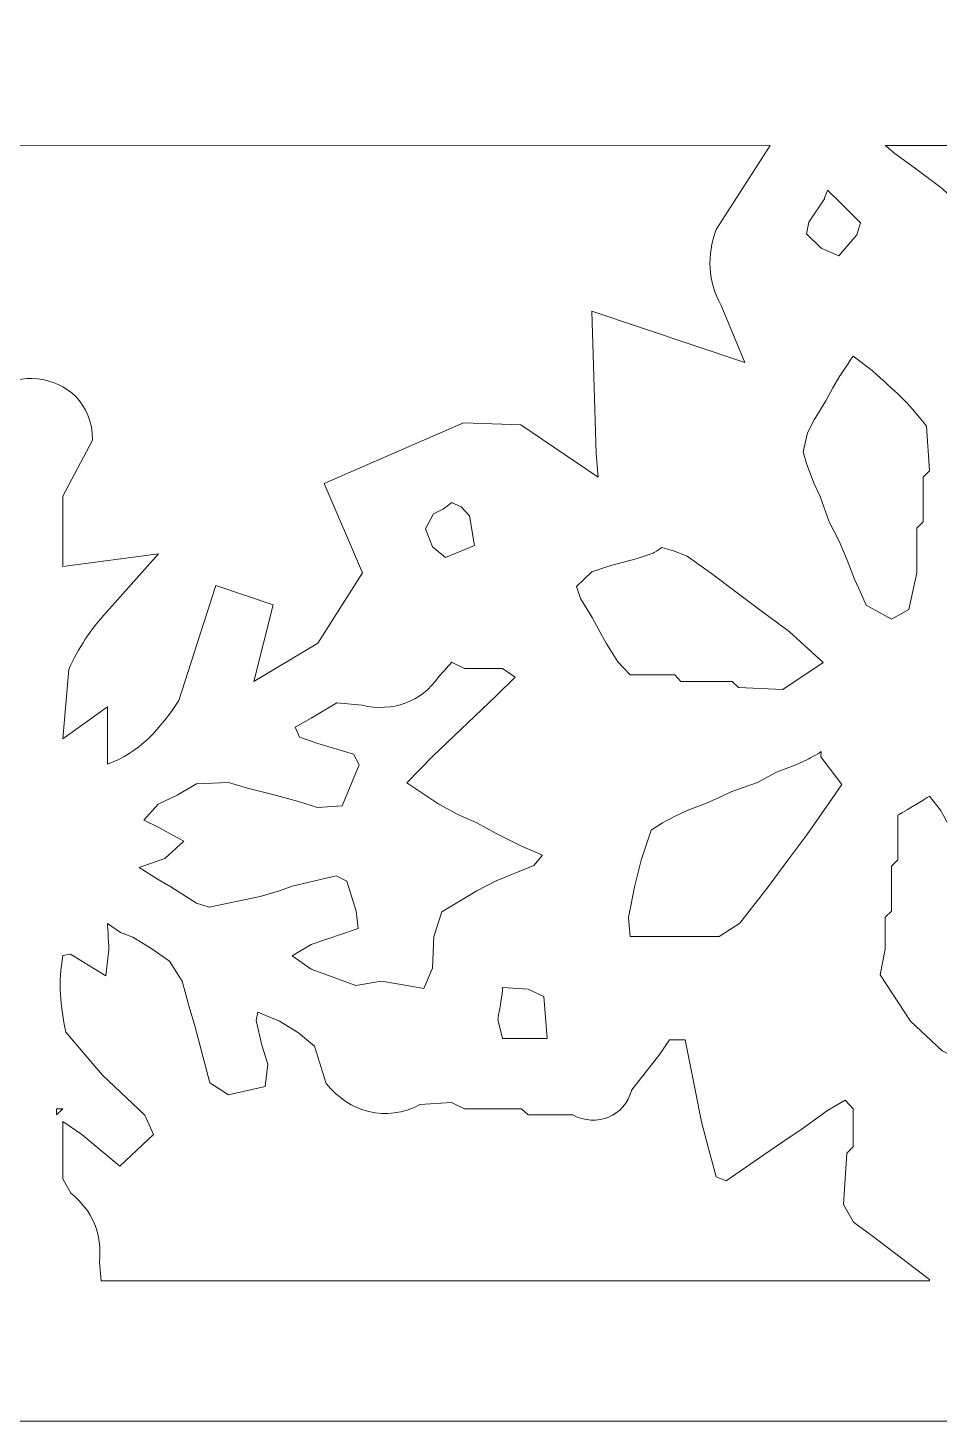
# Model space of a CAD drawing. Header units: centimetres. Extents: x -13.8 to 13.8, y -13.7 to 13.7.
# Drawn here: x 7.358 to 9.001, y 0.85 to 3.36 of the extents above; entities that cross this region are included whole.
import ezdxf

# ---------------------------------------------------------------- set-up
doc = ezdxf.new("R2010")
doc.units = ezdxf.units.CM
doc.header["$MEASUREMENT"] = 0
doc.layers.add('Layer 1', color=7, linetype='Continuous')

msp = doc.modelspace()

# ---------------------------------------------------------------- linework, layer by layer
at = {"layer": 'Layer 1', "lineweight": 0}
msp.add_lwpolyline([(0.95375, 0.85022), (13.77439, 0.85022), (13.77439, 13.67104), (0.95375, 13.67104), (0.95375, 0.85022)], close=True, dxfattribs=at)
at = {"layer": 'Layer 1', "color": 7, "lineweight": 0}
for points, knots in [([(6.03152, 3.14764), (6.03152, 3.14764), (6.35137, 3.14724), (6.35137, 3.14724), (6.35137, 3.14724), (6.35137, 3.14724), (8.69661, 3.14764), (8.69661, 3.14764), (8.69661, 3.14764), (8.69661, 3.14764), (8.59906, 2.99638), (8.59906, 2.99638), (8.59906, 2.99638), (8.58231, 2.94989), (8.58363, 2.90303), (8.60821, 2.85962), (8.60821, 2.85962), (8.60821, 2.85962), (8.65089, 2.75712), (8.65089, 2.75712), (8.65089, 2.75712), (8.65089, 2.75712), (8.37504, 2.84914), (8.37504, 2.84914), (8.37504, 2.84914), (8.37504, 2.84914), (8.38266, 2.59292), (8.38266, 2.59292), (8.38266, 2.59292), (8.38266, 2.59292), (8.38666, 2.55043), (8.38666, 2.55043), (8.38666, 2.55043), (8.38666, 2.55043), (8.24683, 2.64454), (8.24683, 2.64454), (8.24683, 2.64454), (8.24683, 2.64454), (8.14359, 2.64835), (8.14359, 2.64835), (8.14359, 2.64835), (8.14359, 2.64835), (7.89271, 2.53918), (7.89271, 2.53918), (7.89271, 2.53918), (7.89271, 2.53918), (7.9615, 2.37802), (7.9615, 2.37802), (7.9615, 2.37802), (7.9615, 2.37802), (7.88091, 2.25152), (7.88091, 2.25152), (7.88091, 2.25152), (7.88091, 2.25152), (7.76603, 2.18257), (7.76603, 2.18257), (7.76603, 2.18257), (7.76603, 2.18257), (7.80053, 2.3205), (7.80053, 2.3205), (7.80053, 2.3205), (7.80053, 2.3205), (7.69726, 2.35498), (7.69726, 2.35498), (7.69726, 2.35498), (7.69726, 2.35498), (7.6304, 2.14829), (7.6304, 2.14829), (7.6304, 2.14829), (7.59973, 2.10008), (7.55801, 2.05227), (7.50181, 2.03362), (7.50181, 2.03362), (7.50181, 2.03362), (7.50181, 2.13686), (7.50181, 2.13686), (7.50181, 2.13686), (7.50181, 2.13686), (7.42143, 2.07934), (7.42143, 2.07934), (7.42143, 2.07934), (7.42143, 2.07934), (7.43209, 2.20412), (7.43209, 2.20412), (7.43209, 2.20412), (7.45019, 2.24336), (7.47096, 2.27537), (7.50046, 2.30718), (7.50046, 2.30718), (7.50046, 2.30718), (7.59381, 2.41254), (7.59381, 2.41254), (7.59381, 2.41254), (7.59381, 2.41254), (7.42141, 2.38947), (7.42141, 2.38947), (7.42141, 2.38947), (7.42141, 2.38947), (7.42141, 2.51597), (7.42141, 2.51597), (7.42141, 2.51597), (7.42141, 2.51597), (7.47512, 2.61731), (7.47512, 2.61731), (7.47512, 2.61731), (7.47512, 2.75047), (7.2829, 2.77066), (7.25681, 2.6394), (7.25681, 2.6394), (7.25586, 2.58492), (7.2671, 2.53918), (7.29472, 2.49232), (7.29472, 2.49232), (7.29472, 2.49232), (7.30673, 2.38945), (7.30673, 2.38945), (7.30673, 2.38945), (7.30673, 2.38945), (7.21471, 2.48147), (7.21471, 2.48147), (7.21471, 2.48147), (7.21471, 2.48147), (7.1343, 2.41252), (7.1343, 2.41252), (7.1343, 2.41252), (7.1343, 2.41252), (7.27051, 2.24983), (7.27051, 2.24983), (7.27051, 2.24983), (7.29948, 2.19668), (7.31491, 2.14011), (7.30671, 2.07933), (7.30671, 2.07933), (7.30671, 2.07933), (7.22593, 2.13685), (7.22593, 2.13685), (7.22593, 2.13685), (7.22593, 2.13685), (7.22593, 2.0334), (7.22593, 2.0334), (7.22593, 2.0334), (7.22593, 2.0334), (7.12192, 2.1096), (7.12192, 2.1096), (7.12192, 2.1096), (7.09258, 2.15342), (7.07144, 2.19667), (7.06173, 2.24885), (7.06173, 2.24885), (7.06173, 2.24885), (7.03085, 2.35497), (7.03085, 2.35497), (7.03085, 2.35497), (7.03085, 2.35497), (6.92761, 2.32049), (6.92761, 2.32049), (6.92761, 2.32049), (6.92761, 2.32049), (6.96209, 2.19436), (6.96209, 2.19436), (6.96209, 2.19436), (6.96209, 2.19436), (6.84721, 2.25151), (6.84721, 2.25151), (6.84721, 2.25151), (6.84721, 2.25151), (6.76664, 2.37801), (6.76664, 2.37801), (6.76664, 2.37801), (6.76664, 2.37801), (6.83559, 2.53898), (6.83559, 2.53898), (6.83559, 2.53898), (6.74015, 2.58888), (6.65025, 2.62661), (6.5468, 2.65556), (6.5468, 2.65556), (6.5468, 2.65556), (6.4443, 2.62508), (6.4443, 2.62508), (6.4443, 2.62508), (6.4443, 2.62508), (6.34162, 2.55039), (6.34162, 2.55039), (6.34162, 2.55039), (6.34162, 2.55039), (6.35477, 2.74737), (6.35477, 2.74737), (6.35477, 2.74737), (6.35477, 2.74737), (6.35305, 2.84929), (6.35305, 2.84929), (6.35305, 2.84929), (6.35305, 2.84929), (6.07741, 2.75727), (6.07741, 2.75727), (6.07741, 2.75727), (6.07741, 2.75727), (6.13588, 2.91597), (6.13588, 2.91597), (6.13588, 2.91597), (6.13588, 2.91597), (6.12313, 3.00781), (6.12313, 3.00781), (6.12313, 3.00781), (6.12313, 3.00781), (6.03152, 3.14764), (6.03152, 3.14764)], [0, 0, 0, 0, 0.0188679, 0.0188679, 0.0188679, 0.0188679, 0.0377358, 0.0377358, 0.0377358, 0.0377358, 0.0566038, 0.0566038, 0.0566038, 0.0566038, 0.0754717, 0.0754717, 0.0754717, 0.0754717, 0.0943396, 0.0943396, 0.0943396, 0.0943396, 0.1132075, 0.1132075, 0.1132075, 0.1132075, 0.1320755, 0.1320755, 0.1320755, 0.1320755, 0.1509434, 0.1509434, 0.1509434, 0.1509434, 0.1698113, 0.1698113, 0.1698113, 0.1698113, 0.1886792, 0.1886792, 0.1886792, 0.1886792, 0.2075472, 0.2075472, 0.2075472, 0.2075472, 0.2264151, 0.2264151, 0.2264151, 0.2264151, 0.245283, 0.245283, 0.245283, 0.245283, 0.2641509, 0.2641509, 0.2641509, 0.2641509, 0.2830189, 0.2830189, 0.2830189, 0.2830189, 0.3018868, 0.3018868, 0.3018868, 0.3018868, 0.3207547, 0.3207547, 0.3207547, 0.3207547, 0.3396226, 0.3396226, 0.3396226, 0.3396226, 0.3584906, 0.3584906, 0.3584906, 0.3584906, 0.3773585, 0.3773585, 0.3773585, 0.3773585, 0.3962264, 0.3962264, 0.3962264, 0.3962264, 0.4150943, 0.4150943, 0.4150943, 0.4150943, 0.4339623, 0.4339623, 0.4339623, 0.4339623, 0.4528302, 0.4528302, 0.4528302, 0.4528302, 0.4716981, 0.4716981, 0.4716981, 0.4716981, 0.490566, 0.490566, 0.490566, 0.490566, 0.509434, 0.509434, 0.509434, 0.509434, 0.5283019, 0.5283019, 0.5283019, 0.5283019, 0.5471698, 0.5471698, 0.5471698, 0.5471698, 0.5660377, 0.5660377, 0.5660377, 0.5660377, 0.5849057, 0.5849057, 0.5849057, 0.5849057, 0.6037736, 0.6037736, 0.6037736, 0.6037736, 0.6226415, 0.6226415, 0.6226415, 0.6226415, 0.6415094, 0.6415094, 0.6415094, 0.6415094, 0.6603774, 0.6603774, 0.6603774, 0.6603774, 0.6792453, 0.6792453, 0.6792453, 0.6792453, 0.6981132, 0.6981132, 0.6981132, 0.6981132, 0.7169811, 0.7169811, 0.7169811, 0.7169811, 0.7358491, 0.7358491, 0.7358491, 0.7358491, 0.754717, 0.754717, 0.754717, 0.754717, 0.7735849, 0.7735849, 0.7735849, 0.7735849, 0.7924528, 0.7924528, 0.7924528, 0.7924528, 0.8113208, 0.8113208, 0.8113208, 0.8113208, 0.8301887, 0.8301887, 0.8301887, 0.8301887, 0.8490566, 0.8490566, 0.8490566, 0.8490566, 0.8679245, 0.8679245, 0.8679245, 0.8679245, 0.8867925, 0.8867925, 0.8867925, 0.8867925, 0.9056604, 0.9056604, 0.9056604, 0.9056604, 0.9245283, 0.9245283, 0.9245283, 0.9245283, 0.9433962, 0.9433962, 0.9433962, 0.9433962, 0.9622642, 0.9622642, 0.9622642, 0.9622642, 1, 1, 1, 1]), ([(8.90347, 3.14764), (8.90347, 3.14764), (10.0638, 3.14764), (10.0638, 3.14764), (10.0638, 3.14764), (10.0638, 3.14764), (10.07809, 3.1284), (10.07809, 3.1284), (10.07809, 3.1284), (10.07809, 3.1284), (10.05219, 3.11488), (10.05219, 3.11488), (10.05219, 3.11488), (10.05219, 3.11488), (10.01771, 3.10364), (10.01771, 3.10364), (10.01771, 3.10364), (10.01771, 3.10364), (9.97159, 3.08917), (9.97159, 3.08917), (9.97159, 3.08917), (9.97159, 3.08917), (9.93711, 3.07679), (9.93711, 3.07679), (9.93711, 3.07679), (9.93711, 3.07679), (9.90472, 3.0625), (9.90472, 3.0625), (9.90472, 3.0625), (9.90472, 3.0625), (9.90472, 3.02115), (9.90472, 3.02115), (9.90472, 3.02115), (9.90472, 3.02115), (9.96319, 2.9522), (9.96319, 2.9522), (9.96319, 2.9522), (9.96319, 2.9522), (10.01769, 2.88915), (10.01769, 2.88915), (10.01769, 2.88915), (10.01769, 2.88915), (9.98321, 2.87468), (9.98321, 2.87468), (9.98321, 2.87468), (9.98321, 2.87468), (9.87976, 2.87201), (9.87976, 2.87201), (9.87976, 2.87201), (9.87976, 2.87201), (9.82433, 2.80306), (9.82433, 2.80306), (9.82433, 2.80306), (9.82433, 2.80306), (9.78813, 2.83754), (9.78813, 2.83754), (9.78813, 2.83754), (9.78813, 2.83754), (9.74206, 2.83752), (9.74206, 2.83752), (9.74206, 2.83752), (9.74206, 2.83752), (9.73063, 2.84914), (9.73063, 2.84914), (9.73063, 2.84914), (9.73063, 2.84914), (9.62718, 2.84914), (9.62718, 2.84914), (9.62718, 2.84914), (9.62718, 2.84914), (9.61594, 2.86057), (9.61594, 2.86057), (9.61594, 2.86057), (9.61594, 2.86057), (9.51212, 2.86896), (9.51212, 2.86896), (9.51212, 2.86896), (9.51212, 2.86896), (9.44145, 2.82573), (9.44145, 2.82573), (9.44145, 2.82573), (9.44145, 2.82573), (9.38869, 2.75696), (9.38869, 2.75696), (9.38869, 2.75696), (9.38869, 2.75696), (9.35535, 2.71277), (9.35535, 2.71277), (9.35535, 2.71277), (9.35535, 2.71277), (9.34392, 2.69962), (9.34392, 2.69962), (9.34392, 2.69962), (9.34392, 2.69962), (9.33707, 2.73372), (9.33707, 2.73372), (9.33707, 2.73372), (9.33707, 2.73372), (9.32524, 2.79145), (9.32524, 2.79145), (9.32524, 2.79145), (9.32524, 2.79145), (9.314, 2.83717), (9.314, 2.83717), (9.314, 2.83717), (9.314, 2.83717), (9.30257, 2.89469), (9.30257, 2.89469), (9.30257, 2.89469), (9.30257, 2.89469), (9.29077, 2.9406), (9.29077, 2.9406), (9.29077, 2.9406), (9.29077, 2.9406), (9.27783, 2.97031), (9.27783, 2.97031), (9.27783, 2.97031), (9.27783, 2.97031), (9.24772, 2.97126), (9.24772, 2.97126), (9.24772, 2.97126), (9.24772, 2.97126), (9.21324, 2.94954), (9.21324, 2.94954), (9.21324, 2.94954), (9.21324, 2.94954), (9.16752, 2.91583), (9.16752, 2.91583), (9.16752, 2.91583), (9.16752, 2.91583), (9.13304, 2.89297), (9.13304, 2.89297), (9.13304, 2.89297), (9.13304, 2.89297), (9.09856, 2.86897), (9.09856, 2.86897), (9.09856, 2.86897), (9.09856, 2.86897), (9.03551, 2.82478), (9.03551, 2.82478), (9.03551, 2.82478), (9.03551, 2.82478), (9.03818, 2.87164), (9.03818, 2.87164), (9.03818, 2.87164), (9.03818, 2.87164), (9.04141, 2.9526), (9.04141, 2.9526), (9.04141, 2.9526), (9.04141, 2.9526), (9.04961, 2.97509), (9.04961, 2.97509), (9.04961, 2.97509), (9.04961, 2.97509), (9.04694, 3.03264), (9.04694, 3.03264), (9.04694, 3.03264), (9.04694, 3.03264), (9.00656, 3.07016), (9.00656, 3.07016), (9.00656, 3.07016), (9.00656, 3.07016), (8.96065, 3.10466), (8.96065, 3.10466), (8.96065, 3.10466), (8.96065, 3.10466), (8.91855, 3.13533), (8.91855, 3.13533), (8.91855, 3.13533), (8.91852, 3.13526), (8.90998, 3.14362), (8.90347, 3.14764)], [0, 0, 0, 0, 0.0227273, 0.0227273, 0.0227273, 0.0227273, 0.0454545, 0.0454545, 0.0454545, 0.0454545, 0.0681818, 0.0681818, 0.0681818, 0.0681818, 0.0909091, 0.0909091, 0.0909091, 0.0909091, 0.1136364, 0.1136364, 0.1136364, 0.1136364, 0.1363636, 0.1363636, 0.1363636, 0.1363636, 0.1590909, 0.1590909, 0.1590909, 0.1590909, 0.1818182, 0.1818182, 0.1818182, 0.1818182, 0.2045455, 0.2045455, 0.2045455, 0.2045455, 0.2272727, 0.2272727, 0.2272727, 0.2272727, 0.25, 0.25, 0.25, 0.25, 0.2727273, 0.2727273, 0.2727273, 0.2727273, 0.2954545, 0.2954545, 0.2954545, 0.2954545, 0.3181818, 0.3181818, 0.3181818, 0.3181818, 0.3409091, 0.3409091, 0.3409091, 0.3409091, 0.3636364, 0.3636364, 0.3636364, 0.3636364, 0.3863636, 0.3863636, 0.3863636, 0.3863636, 0.4090909, 0.4090909, 0.4090909, 0.4090909, 0.4318182, 0.4318182, 0.4318182, 0.4318182, 0.4545455, 0.4545455, 0.4545455, 0.4545455, 0.4772727, 0.4772727, 0.4772727, 0.4772727, 0.5, 0.5, 0.5, 0.5, 0.5227273, 0.5227273, 0.5227273, 0.5227273, 0.5454545, 0.5454545, 0.5454545, 0.5454545, 0.5681818, 0.5681818, 0.5681818, 0.5681818, 0.5909091, 0.5909091, 0.5909091, 0.5909091, 0.6136364, 0.6136364, 0.6136364, 0.6136364, 0.6363636, 0.6363636, 0.6363636, 0.6363636, 0.6590909, 0.6590909, 0.6590909, 0.6590909, 0.6818182, 0.6818182, 0.6818182, 0.6818182, 0.7045455, 0.7045455, 0.7045455, 0.7045455, 0.7272727, 0.7272727, 0.7272727, 0.7272727, 0.75, 0.75, 0.75, 0.75, 0.7727273, 0.7727273, 0.7727273, 0.7727273, 0.7954545, 0.7954545, 0.7954545, 0.7954545, 0.8181818, 0.8181818, 0.8181818, 0.8181818, 0.8409091, 0.8409091, 0.8409091, 0.8409091, 0.8636364, 0.8636364, 0.8636364, 0.8636364, 0.8863636, 0.8863636, 0.8863636, 0.8863636, 0.9090909, 0.9090909, 0.9090909, 0.9090909, 0.9318182, 0.9318182, 0.9318182, 0.9318182, 0.9545455, 0.9545455, 0.9545455, 0.9545455, 1, 1, 1, 1]), ([(8.80004, 3.06742), (8.80004, 3.06742), (8.82385, 3.04398), (8.82385, 3.04398), (8.82385, 3.04398), (8.82385, 3.04398), (8.85928, 3.00837), (8.85928, 3.00837), (8.85928, 3.00837), (8.85928, 3.00837), (8.8528, 2.98665), (8.8528, 2.98665), (8.8528, 2.98665), (8.8528, 2.98665), (8.82004, 2.94913), (8.82004, 2.94913), (8.82004, 2.94913), (8.82004, 2.94913), (8.78842, 2.96305), (8.78842, 2.96305), (8.78842, 2.96305), (8.78842, 2.96305), (8.76175, 2.9884), (8.76175, 2.9884), (8.76175, 2.9884), (8.76175, 2.9884), (8.76633, 3.00954), (8.76633, 3.00954), (8.76633, 3.00954), (8.76633, 3.00954), (8.79414, 3.05182), (8.79414, 3.05182), (8.79414, 3.05182), (8.79414, 3.05181), (8.797, 3.06152), (8.80004, 3.06742)], [0, 0, 0, 0, 0.1, 0.1, 0.1, 0.1, 0.2, 0.2, 0.2, 0.2, 0.3, 0.3, 0.3, 0.3, 0.4, 0.4, 0.4, 0.4, 0.5, 0.5, 0.5, 0.5, 0.6, 0.6, 0.6, 0.6, 0.7, 0.7, 0.7, 0.7, 0.8, 0.8, 0.8, 0.8, 1, 1, 1, 1]), ([(8.84595, 2.76855), (8.84595, 2.76855), (8.88043, 2.74265), (8.88043, 2.74265), (8.88043, 2.74265), (8.92348, 2.7032), (8.9416, 2.68873), (8.97798, 2.64227), (8.97798, 2.64227), (8.97798, 2.64227), (8.9837, 2.56186), (8.9837, 2.56186), (8.9837, 2.56186), (8.9837, 2.56186), (8.97246, 2.55043), (8.97246, 2.55043), (8.97246, 2.55043), (8.97246, 2.55043), (8.97246, 2.47005), (8.97246, 2.47005), (8.97246, 2.47005), (8.97246, 2.47005), (8.96103, 2.45843), (8.96103, 2.45843), (8.96103, 2.45843), (8.96103, 2.45843), (8.96103, 2.37805), (8.96103, 2.37805), (8.96103, 2.37805), (8.96103, 2.37805), (8.94616, 2.31193), (8.94616, 2.31193), (8.94616, 2.31193), (8.94616, 2.31193), (8.91491, 2.2946), (8.91491, 2.2946), (8.91491, 2.2946), (8.91491, 2.2946), (8.86975, 2.32013), (8.86975, 2.32013), (8.86975, 2.32013), (8.86975, 2.32013), (8.85927, 2.34336), (8.85927, 2.34336), (8.85927, 2.34336), (8.85927, 2.34336), (8.84861, 2.36641), (8.84861, 2.36641), (8.84861, 2.36641), (8.84861, 2.36641), (8.83527, 2.40089), (8.83527, 2.40089), (8.83527, 2.40089), (8.83527, 2.40089), (8.82098, 2.43537), (8.82098, 2.43537), (8.82098, 2.43537), (8.82098, 2.43537), (8.80288, 2.46985), (8.80288, 2.46985), (8.80288, 2.46985), (8.80288, 2.46985), (8.78669, 2.51557), (8.78669, 2.51557), (8.78669, 2.51557), (8.78669, 2.51557), (8.77582, 2.53862), (8.77582, 2.53862), (8.77582, 2.53862), (8.77582, 2.53862), (8.76248, 2.5731), (8.76248, 2.5731), (8.76248, 2.5731), (8.76248, 2.5731), (8.756, 2.59596), (8.756, 2.59596), (8.756, 2.59596), (8.756, 2.59596), (8.76343, 2.63044), (8.76343, 2.63044), (8.76343, 2.63044), (8.76343, 2.63044), (8.77581, 2.65349), (8.77581, 2.65349), (8.77581, 2.65349), (8.77581, 2.65349), (8.79695, 2.68797), (8.79695, 2.68797), (8.79695, 2.68797), (8.79695, 2.68797), (8.80933, 2.71102), (8.80933, 2.71102), (8.80933, 2.71102), (8.80933, 2.71102), (8.82208, 2.73274), (8.82208, 2.73274), (8.82208, 2.73274), (8.82213, 2.73272), (8.841, 2.76167), (8.84595, 2.76855)], [0, 0, 0, 0, 0.0384615, 0.0384615, 0.0384615, 0.0384615, 0.0769231, 0.0769231, 0.0769231, 0.0769231, 0.1153846, 0.1153846, 0.1153846, 0.1153846, 0.1538462, 0.1538462, 0.1538462, 0.1538462, 0.1923077, 0.1923077, 0.1923077, 0.1923077, 0.2307692, 0.2307692, 0.2307692, 0.2307692, 0.2692308, 0.2692308, 0.2692308, 0.2692308, 0.3076923, 0.3076923, 0.3076923, 0.3076923, 0.3461538, 0.3461538, 0.3461538, 0.3461538, 0.3846154, 0.3846154, 0.3846154, 0.3846154, 0.4230769, 0.4230769, 0.4230769, 0.4230769, 0.4615385, 0.4615385, 0.4615385, 0.4615385, 0.5, 0.5, 0.5, 0.5, 0.5384615, 0.5384615, 0.5384615, 0.5384615, 0.5769231, 0.5769231, 0.5769231, 0.5769231, 0.6153846, 0.6153846, 0.6153846, 0.6153846, 0.6538462, 0.6538462, 0.6538462, 0.6538462, 0.6923077, 0.6923077, 0.6923077, 0.6923077, 0.7307692, 0.7307692, 0.7307692, 0.7307692, 0.7692308, 0.7692308, 0.7692308, 0.7692308, 0.8076923, 0.8076923, 0.8076923, 0.8076923, 0.8461538, 0.8461538, 0.8461538, 0.8461538, 0.8846154, 0.8846154, 0.8846154, 0.8846154, 0.9230769, 0.9230769, 0.9230769, 0.9230769, 1, 1, 1, 1]), ([(8.12205, 2.50452), (8.12205, 2.50452), (8.13938, 2.49671), (8.13938, 2.49671), (8.13938, 2.49671), (8.13938, 2.49671), (8.15443, 2.48052), (8.15443, 2.48052), (8.15443, 2.48052), (8.15443, 2.48052), (8.16337, 2.42737), (8.16337, 2.42737), (8.16337, 2.42737), (8.16337, 2.42737), (8.11135, 2.40565), (8.11135, 2.40565), (8.11135, 2.40565), (8.11135, 2.40565), (8.08754, 2.4247), (8.08754, 2.4247), (8.08754, 2.4247), (8.08754, 2.4247), (8.07516, 2.45709), (8.07516, 2.45709), (8.07516, 2.45709), (8.07516, 2.45709), (8.08945, 2.48434), (8.08945, 2.48434), (8.08945, 2.48434), (8.08945, 2.48434), (8.1066, 2.49254), (8.1066, 2.49254), (8.1066, 2.49254), (8.10662, 2.49251), (8.11731, 2.5005), (8.12205, 2.50452)], [0, 0, 0, 0, 0.1, 0.1, 0.1, 0.1, 0.2, 0.2, 0.2, 0.2, 0.3, 0.3, 0.3, 0.3, 0.4, 0.4, 0.4, 0.4, 0.5, 0.5, 0.5, 0.5, 0.6, 0.6, 0.6, 0.6, 0.7, 0.7, 0.7, 0.7, 0.8, 0.8, 0.8, 0.8, 1, 1, 1, 1]), ([(8.50135, 2.42393), (8.50135, 2.42393), (8.52231, 2.418), (8.52231, 2.418), (8.52231, 2.418), (8.52231, 2.418), (8.54708, 2.40829), (8.54708, 2.40829), (8.54708, 2.40829), (8.54708, 2.40829), (8.59299, 2.37495), (8.59299, 2.37495), (8.59299, 2.37495), (8.59299, 2.37495), (8.63911, 2.34047), (8.63911, 2.34047), (8.63911, 2.34047), (8.63911, 2.34047), (8.68502, 2.30599), (8.68502, 2.30599), (8.68502, 2.30599), (8.68502, 2.30599), (8.73074, 2.27265), (8.73074, 2.27265), (8.73074, 2.27265), (8.73074, 2.27265), (8.79207, 2.21682), (8.79207, 2.21682), (8.79207, 2.21682), (8.79207, 2.21682), (8.71949, 2.16806), (8.71949, 2.16806), (8.71949, 2.16806), (8.71949, 2.16806), (8.63911, 2.17131), (8.63911, 2.17131), (8.63911, 2.17131), (8.63911, 2.17131), (8.62787, 2.18255), (8.62787, 2.18255), (8.62787, 2.18255), (8.62787, 2.18255), (8.53564, 2.18257), (8.53564, 2.18257), (8.53564, 2.18257), (8.53564, 2.18257), (8.5244, 2.19437), (8.5244, 2.19437), (8.5244, 2.19437), (8.5244, 2.19437), (8.44399, 2.19437), (8.44399, 2.19437), (8.44399, 2.19437), (8.44399, 2.19437), (8.42171, 2.21781), (8.42171, 2.21781), (8.42171, 2.21781), (8.42171, 2.21781), (8.40057, 2.25115), (8.40057, 2.25115), (8.40057, 2.25115), (8.40057, 2.25115), (8.38819, 2.27438), (8.38819, 2.27438), (8.38819, 2.27438), (8.38819, 2.27438), (8.37581, 2.29743), (8.37581, 2.29743), (8.37581, 2.29743), (8.37581, 2.29743), (8.35485, 2.33191), (8.35485, 2.33191), (8.35485, 2.33191), (8.35485, 2.33191), (8.34723, 2.35363), (8.34723, 2.35363), (8.34723, 2.35363), (8.34723, 2.35363), (8.37485, 2.37972), (8.37485, 2.37972), (8.37485, 2.37972), (8.37485, 2.37972), (8.40914, 2.39115), (8.40914, 2.39115), (8.40914, 2.39115), (8.40914, 2.39115), (8.45505, 2.40353), (8.45505, 2.40353), (8.45505, 2.40353), (8.45505, 2.40353), (8.48572, 2.41324), (8.48572, 2.41324), (8.48572, 2.41324), (8.48572, 2.41326), (8.49601, 2.42049), (8.50135, 2.42393)], [0, 0, 0, 0, 0.04, 0.04, 0.04, 0.04, 0.08, 0.08, 0.08, 0.08, 0.12, 0.12, 0.12, 0.12, 0.16, 0.16, 0.16, 0.16, 0.2, 0.2, 0.2, 0.2, 0.24, 0.24, 0.24, 0.24, 0.28, 0.28, 0.28, 0.28, 0.32, 0.32, 0.32, 0.32, 0.36, 0.36, 0.36, 0.36, 0.4, 0.4, 0.4, 0.4, 0.44, 0.44, 0.44, 0.44, 0.48, 0.48, 0.48, 0.48, 0.52, 0.52, 0.52, 0.52, 0.56, 0.56, 0.56, 0.56, 0.6, 0.6, 0.6, 0.6, 0.64, 0.64, 0.64, 0.64, 0.68, 0.68, 0.68, 0.68, 0.72, 0.72, 0.72, 0.72, 0.76, 0.76, 0.76, 0.76, 0.8, 0.8, 0.8, 0.8, 0.84, 0.84, 0.84, 0.84, 0.88, 0.88, 0.88, 0.88, 0.92, 0.92, 0.92, 0.92, 1, 1, 1, 1]), ([(8.12205, 2.21705), (8.12205, 2.21705), (8.14528, 2.20581), (8.14528, 2.20581), (8.14528, 2.20581), (8.14528, 2.20581), (8.21404, 2.2058), (8.21404, 2.2058), (8.21404, 2.2058), (8.21404, 2.2058), (8.2369, 2.19019), (8.2369, 2.19019), (8.2369, 2.19019), (8.2369, 2.19019), (8.20242, 2.15685), (8.20242, 2.15685), (8.20242, 2.15685), (8.20242, 2.15685), (8.08754, 2.0475), (8.08754, 2.0475), (8.08754, 2.0475), (8.08754, 2.0475), (8.04182, 1.99969), (8.04182, 1.99969), (8.04182, 1.99969), (8.04182, 1.99969), (8.09897, 1.9614), (8.09897, 1.9614), (8.09897, 1.9614), (8.09897, 1.9614), (8.13345, 1.94312), (8.13345, 1.94312), (8.13345, 1.94312), (8.13345, 1.94312), (8.16793, 1.92788), (8.16793, 1.92788), (8.16793, 1.92788), (8.16793, 1.92788), (8.20241, 1.90864), (8.20241, 1.90864), (8.20241, 1.90864), (8.20241, 1.90864), (8.24832, 1.88557), (8.24832, 1.88557), (8.24832, 1.88557), (8.24832, 1.88557), (8.28584, 1.86938), (8.28584, 1.86938), (8.28584, 1.86938), (8.28584, 1.86938), (8.2706, 1.8511), (8.2706, 1.8511), (8.2706, 1.8511), (8.2706, 1.8511), (8.20239, 1.82348), (8.20239, 1.82348), (8.20239, 1.82348), (8.20239, 1.82348), (8.16791, 1.8052), (8.16791, 1.8052), (8.16791, 1.8052), (8.16791, 1.8052), (8.10486, 1.76768), (8.10486, 1.76768), (8.10486, 1.76768), (8.10486, 1.76768), (8.09039, 1.72291), (8.09039, 1.72291), (8.09039, 1.72291), (8.09039, 1.72291), (8.08753, 1.66576), (8.08753, 1.66576), (8.08753, 1.66576), (8.08753, 1.66576), (8.0721, 1.62919), (8.0721, 1.62919), (8.0721, 1.62919), (8.0721, 1.62919), (8.0521, 1.633), (8.0521, 1.633), (8.0521, 1.633), (8.0521, 1.633), (7.9959, 1.6429), (7.9959, 1.6429), (7.9959, 1.6429), (7.9959, 1.6429), (7.94981, 1.6347), (7.94981, 1.6347), (7.94981, 1.6347), (7.94981, 1.6347), (7.86903, 1.66423), (7.86903, 1.66423), (7.86903, 1.66423), (7.86903, 1.66423), (7.83493, 1.68844), (7.83493, 1.68844), (7.83493, 1.68844), (7.83493, 1.68844), (7.86903, 1.70881), (7.86903, 1.70881), (7.86903, 1.70881), (7.86903, 1.70881), (7.95362, 1.73739), (7.95362, 1.73739), (7.95362, 1.73739), (7.95362, 1.73739), (7.95037, 1.76882), (7.95037, 1.76882), (7.95037, 1.76882), (7.95037, 1.76882), (7.93362, 1.82256), (7.93362, 1.82256), (7.93362, 1.82256), (7.93362, 1.82256), (7.9142, 1.83209), (7.9142, 1.83209), (7.9142, 1.83209), (7.9142, 1.83209), (7.83477, 1.81399), (7.83477, 1.81399), (7.83477, 1.81399), (7.83477, 1.81399), (7.81191, 1.80523), (7.81191, 1.80523), (7.81191, 1.80523), (7.81191, 1.80523), (7.77743, 1.79494), (7.77743, 1.79494), (7.77743, 1.79494), (7.77743, 1.79494), (7.68541, 1.77568), (7.68541, 1.77568), (7.68541, 1.77568), (7.68541, 1.77568), (7.66236, 1.7833), (7.66236, 1.7833), (7.66236, 1.7833), (7.66236, 1.7833), (7.61645, 1.81225), (7.61645, 1.81225), (7.61645, 1.81225), (7.61645, 1.81225), (7.5934, 1.82559), (7.5934, 1.82559), (7.5934, 1.82559), (7.5934, 1.82559), (7.5593, 1.84729), (7.5593, 1.84729), (7.5593, 1.84729), (7.5593, 1.84729), (7.60521, 1.86385), (7.60521, 1.86385), (7.60521, 1.86385), (7.60521, 1.86385), (7.6395, 1.89454), (7.6395, 1.89454), (7.6395, 1.89454), (7.6395, 1.89454), (7.59338, 1.92005), (7.59338, 1.92005), (7.59338, 1.92005), (7.59338, 1.92005), (7.56748, 1.9328), (7.56748, 1.9328), (7.56748, 1.9328), (7.56748, 1.9328), (7.59338, 1.96138), (7.59338, 1.96138), (7.59338, 1.96138), (7.59338, 1.96138), (7.62786, 1.97757), (7.62786, 1.97757), (7.62786, 1.97757), (7.62786, 1.97757), (7.66234, 1.99797), (7.66234, 1.99797), (7.66234, 1.99797), (7.66234, 1.99797), (7.71986, 2.00064), (7.71986, 2.00064), (7.71986, 2.00064), (7.71986, 2.00064), (7.75434, 1.98998), (7.75434, 1.98998), (7.75434, 1.98998), (7.75434, 1.98998), (7.80025, 1.97855), (7.80025, 1.97855), (7.80025, 1.97855), (7.80025, 1.97855), (7.84634, 1.96617), (7.84634, 1.96617), (7.84634, 1.96617), (7.84634, 1.96617), (7.88082, 1.95551), (7.88082, 1.95551), (7.88082, 1.95551), (7.88082, 1.95551), (7.92501, 1.95855), (7.92501, 1.95855), (7.92501, 1.95855), (7.92501, 1.95855), (7.95568, 2.03245), (7.95568, 2.03245), (7.95568, 2.03245), (7.95568, 2.03245), (7.9456, 2.05131), (7.9456, 2.05131), (7.9456, 2.05131), (7.9456, 2.05131), (7.88083, 2.07055), (7.88083, 2.07055), (7.88083, 2.07055), (7.88083, 2.07055), (7.84807, 2.08198), (7.84807, 2.08198), (7.84807, 2.08198), (7.84807, 2.08198), (7.84045, 2.10026), (7.84045, 2.10026), (7.84045, 2.10026), (7.84045, 2.10026), (7.86903, 2.11645), (7.86903, 2.11645), (7.86903, 2.11645), (7.86903, 2.11645), (7.91533, 2.14407), (7.91533, 2.14407), (7.91533, 2.14407), (7.91533, 2.14407), (7.96105, 2.13949), (7.96105, 2.13949), (7.96105, 2.13949), (8.01534, 2.12769), (8.06715, 2.14407), (8.09916, 2.1913), (8.09916, 2.1913), (8.09921, 2.19133), (8.11824, 2.21094), (8.12205, 2.21705)], [0, 0, 0, 0, 0.0163934, 0.0163934, 0.0163934, 0.0163934, 0.0327869, 0.0327869, 0.0327869, 0.0327869, 0.0491803, 0.0491803, 0.0491803, 0.0491803, 0.0655738, 0.0655738, 0.0655738, 0.0655738, 0.0819672, 0.0819672, 0.0819672, 0.0819672, 0.0983607, 0.0983607, 0.0983607, 0.0983607, 0.1147541, 0.1147541, 0.1147541, 0.1147541, 0.1311475, 0.1311475, 0.1311475, 0.1311475, 0.147541, 0.147541, 0.147541, 0.147541, 0.1639344, 0.1639344, 0.1639344, 0.1639344, 0.1803279, 0.1803279, 0.1803279, 0.1803279, 0.1967213, 0.1967213, 0.1967213, 0.1967213, 0.2131148, 0.2131148, 0.2131148, 0.2131148, 0.2295082, 0.2295082, 0.2295082, 0.2295082, 0.2459016, 0.2459016, 0.2459016, 0.2459016, 0.2622951, 0.2622951, 0.2622951, 0.2622951, 0.2786885, 0.2786885, 0.2786885, 0.2786885, 0.295082, 0.295082, 0.295082, 0.295082, 0.3114754, 0.3114754, 0.3114754, 0.3114754, 0.3278689, 0.3278689, 0.3278689, 0.3278689, 0.3442623, 0.3442623, 0.3442623, 0.3442623, 0.3606557, 0.3606557, 0.3606557, 0.3606557, 0.3770492, 0.3770492, 0.3770492, 0.3770492, 0.3934426, 0.3934426, 0.3934426, 0.3934426, 0.4098361, 0.4098361, 0.4098361, 0.4098361, 0.4262295, 0.4262295, 0.4262295, 0.4262295, 0.442623, 0.442623, 0.442623, 0.442623, 0.4590164, 0.4590164, 0.4590164, 0.4590164, 0.4754098, 0.4754098, 0.4754098, 0.4754098, 0.4918033, 0.4918033, 0.4918033, 0.4918033, 0.5081967, 0.5081967, 0.5081967, 0.5081967, 0.5245902, 0.5245902, 0.5245902, 0.5245902, 0.5409836, 0.5409836, 0.5409836, 0.5409836, 0.557377, 0.557377, 0.557377, 0.557377, 0.5737705, 0.5737705, 0.5737705, 0.5737705, 0.5901639, 0.5901639, 0.5901639, 0.5901639, 0.6065574, 0.6065574, 0.6065574, 0.6065574, 0.6229508, 0.6229508, 0.6229508, 0.6229508, 0.6393443, 0.6393443, 0.6393443, 0.6393443, 0.6557377, 0.6557377, 0.6557377, 0.6557377, 0.6721311, 0.6721311, 0.6721311, 0.6721311, 0.6885246, 0.6885246, 0.6885246, 0.6885246, 0.704918, 0.704918, 0.704918, 0.704918, 0.7213115, 0.7213115, 0.7213115, 0.7213115, 0.7377049, 0.7377049, 0.7377049, 0.7377049, 0.7540984, 0.7540984, 0.7540984, 0.7540984, 0.7704918, 0.7704918, 0.7704918, 0.7704918, 0.7868852, 0.7868852, 0.7868852, 0.7868852, 0.8032787, 0.8032787, 0.8032787, 0.8032787, 0.8196721, 0.8196721, 0.8196721, 0.8196721, 0.8360656, 0.8360656, 0.8360656, 0.8360656, 0.852459, 0.852459, 0.852459, 0.852459, 0.8688525, 0.8688525, 0.8688525, 0.8688525, 0.8852459, 0.8852459, 0.8852459, 0.8852459, 0.9016393, 0.9016393, 0.9016393, 0.9016393, 0.9180328, 0.9180328, 0.9180328, 0.9180328, 0.9344262, 0.9344262, 0.9344262, 0.9344262, 0.9508197, 0.9508197, 0.9508197, 0.9508197, 0.9672131, 0.9672131, 0.9672131, 0.9672131, 1, 1, 1, 1]), ([(8.78861, 2.05645), (8.78861, 2.05645), (8.78766, 2.04653), (8.78766, 2.04653), (8.78766, 2.04653), (8.78766, 2.04653), (8.82557, 1.99681), (8.82557, 1.99681), (8.82557, 1.99681), (8.82557, 1.99681), (8.8029, 1.96405), (8.8029, 1.96405), (8.8029, 1.96405), (8.8029, 1.96405), (8.76252, 1.9065), (8.76252, 1.9065), (8.76252, 1.9065), (8.76252, 1.9065), (8.72804, 1.86078), (8.72804, 1.86078), (8.72804, 1.86078), (8.72804, 1.86078), (8.69452, 1.81487), (8.69452, 1.81487), (8.69452, 1.81487), (8.69452, 1.81487), (8.64195, 1.74706), (8.64195, 1.74706), (8.64195, 1.74706), (8.64195, 1.74706), (8.60462, 1.72325), (8.60462, 1.72325), (8.60462, 1.72325), (8.60462, 1.72325), (8.44402, 1.72326), (8.44402, 1.72326), (8.44402, 1.72326), (8.44402, 1.72326), (8.44098, 1.75736), (8.44098, 1.75736), (8.44098, 1.75736), (8.44098, 1.75736), (8.45241, 1.81488), (8.45241, 1.81488), (8.45241, 1.81488), (8.45241, 1.81488), (8.46365, 1.86079), (8.46365, 1.86079), (8.46365, 1.86079), (8.46365, 1.86079), (8.48193, 1.9145), (8.48193, 1.9145), (8.48193, 1.9145), (8.48193, 1.9145), (8.50233, 1.92784), (8.50233, 1.92784), (8.50233, 1.92784), (8.50233, 1.92784), (8.52405, 1.93927), (8.52405, 1.93927), (8.52405, 1.93927), (8.52405, 1.93927), (8.54712, 1.94993), (8.54712, 1.94993), (8.54712, 1.94993), (8.54712, 1.94993), (8.5816, 1.96345), (8.5816, 1.96345), (8.5816, 1.96345), (8.5816, 1.96345), (8.60467, 1.97374), (8.60467, 1.97374), (8.60467, 1.97374), (8.60467, 1.97374), (8.62753, 1.9844), (8.62753, 1.9844), (8.62753, 1.9844), (8.62753, 1.9844), (8.67365, 2.00059), (8.67365, 2.00059), (8.67365, 2.00059), (8.67365, 2.00059), (8.70813, 2.01887), (8.70813, 2.01887), (8.70813, 2.01887), (8.70813, 2.01887), (8.74261, 2.03239), (8.74261, 2.03239), (8.74261, 2.03239), (8.74261, 2.03239), (8.76261, 2.04154), (8.76261, 2.04154), (8.76261, 2.04154), (8.76252, 2.04158), (8.7829, 2.05131), (8.78861, 2.05645)], [0, 0, 0, 0, 0.04, 0.04, 0.04, 0.04, 0.08, 0.08, 0.08, 0.08, 0.12, 0.12, 0.12, 0.12, 0.16, 0.16, 0.16, 0.16, 0.2, 0.2, 0.2, 0.2, 0.24, 0.24, 0.24, 0.24, 0.28, 0.28, 0.28, 0.28, 0.32, 0.32, 0.32, 0.32, 0.36, 0.36, 0.36, 0.36, 0.4, 0.4, 0.4, 0.4, 0.44, 0.44, 0.44, 0.44, 0.48, 0.48, 0.48, 0.48, 0.52, 0.52, 0.52, 0.52, 0.56, 0.56, 0.56, 0.56, 0.6, 0.6, 0.6, 0.6, 0.64, 0.64, 0.64, 0.64, 0.68, 0.68, 0.68, 0.68, 0.72, 0.72, 0.72, 0.72, 0.76, 0.76, 0.76, 0.76, 0.8, 0.8, 0.8, 0.8, 0.84, 0.84, 0.84, 0.84, 0.88, 0.88, 0.88, 0.88, 0.92, 0.92, 0.92, 0.92, 1, 1, 1, 1]), ([(8.98369, 1.97588), (8.98369, 1.97588), (9.00369, 1.95072), (9.00369, 1.95072), (9.00369, 1.95072), (9.00369, 1.95072), (9.00864, 1.94101), (9.00864, 1.94101), (9.00864, 1.94101), (9.00864, 1.94101), (9.02692, 1.90653), (9.02692, 1.90653), (9.02692, 1.90653), (9.02692, 1.90653), (9.04026, 1.87205), (9.04026, 1.87205), (9.04026, 1.87205), (9.04026, 1.87205), (9.05436, 1.83755), (9.05436, 1.83755), (9.05436, 1.83755), (9.05436, 1.83755), (9.07264, 1.80326), (9.07264, 1.80326), (9.07264, 1.80326), (9.07264, 1.80326), (9.08883, 1.75735), (9.08883, 1.75735), (9.08883, 1.75735), (9.08883, 1.75735), (9.09949, 1.73428), (9.09949, 1.73428), (9.09949, 1.73428), (9.09949, 1.73428), (9.11301, 1.6998), (9.11301, 1.6998), (9.11301, 1.6998), (9.11301, 1.6998), (9.12158, 1.67694), (9.12158, 1.67694), (9.12158, 1.67694), (9.12158, 1.67694), (9.11949, 1.63085), (9.11949, 1.63085), (9.11949, 1.63085), (9.11949, 1.63085), (9.10825, 1.60818), (9.10825, 1.60818), (9.10825, 1.60818), (9.10825, 1.60818), (9.09568, 1.58495), (9.09568, 1.58495), (9.09568, 1.58495), (9.09568, 1.58495), (9.07472, 1.55047), (9.07472, 1.55047), (9.07472, 1.55047), (9.07472, 1.55047), (9.0612, 1.52742), (9.0612, 1.52742), (9.0612, 1.52742), (9.0612, 1.52742), (9.03815, 1.50152), (9.03815, 1.50152), (9.03815, 1.50152), (9.03815, 1.50152), (9.00653, 1.51713), (9.00653, 1.51713), (9.00653, 1.51713), (9.00653, 1.51713), (8.94919, 1.57087), (8.94919, 1.57087), (8.94919, 1.57087), (8.94919, 1.57087), (8.8949, 1.65392), (8.8949, 1.65392), (8.8949, 1.65392), (8.8949, 1.65392), (8.90347, 1.70022), (8.90347, 1.70022), (8.90347, 1.70022), (8.90347, 1.70022), (8.90347, 1.75774), (8.90347, 1.75774), (8.90347, 1.75774), (8.90347, 1.75774), (8.9149, 1.76898), (8.9149, 1.76898), (8.9149, 1.76898), (8.9149, 1.76898), (8.9149, 1.84976), (8.9149, 1.84976), (8.9149, 1.84976), (8.9149, 1.84976), (8.92652, 1.861), (8.92652, 1.861), (8.92652, 1.861), (8.92652, 1.861), (8.92652, 1.94141), (8.92652, 1.94141), (8.92652, 1.94141), (8.92654, 1.94138), (8.97816, 1.97205), (8.98369, 1.97588)], [0, 0, 0, 0, 0.037037, 0.037037, 0.037037, 0.037037, 0.0740741, 0.0740741, 0.0740741, 0.0740741, 0.1111111, 0.1111111, 0.1111111, 0.1111111, 0.1481481, 0.1481481, 0.1481481, 0.1481481, 0.1851852, 0.1851852, 0.1851852, 0.1851852, 0.2222222, 0.2222222, 0.2222222, 0.2222222, 0.2592593, 0.2592593, 0.2592593, 0.2592593, 0.2962963, 0.2962963, 0.2962963, 0.2962963, 0.3333333, 0.3333333, 0.3333333, 0.3333333, 0.3703704, 0.3703704, 0.3703704, 0.3703704, 0.4074074, 0.4074074, 0.4074074, 0.4074074, 0.4444444, 0.4444444, 0.4444444, 0.4444444, 0.4814815, 0.4814815, 0.4814815, 0.4814815, 0.5185185, 0.5185185, 0.5185185, 0.5185185, 0.5555556, 0.5555556, 0.5555556, 0.5555556, 0.5925926, 0.5925926, 0.5925926, 0.5925926, 0.6296296, 0.6296296, 0.6296296, 0.6296296, 0.6666667, 0.6666667, 0.6666667, 0.6666667, 0.7037037, 0.7037037, 0.7037037, 0.7037037, 0.7407407, 0.7407407, 0.7407407, 0.7407407, 0.7777778, 0.7777778, 0.7777778, 0.7777778, 0.8148148, 0.8148148, 0.8148148, 0.8148148, 0.8518519, 0.8518519, 0.8518519, 0.8518519, 0.8888889, 0.8888889, 0.8888889, 0.8888889, 0.9259259, 0.9259259, 0.9259259, 0.9259259, 1, 1, 1, 1]), ([(7.50178, 1.7463), (7.50178, 1.7463), (7.52559, 1.7305), (7.52559, 1.7305), (7.52559, 1.7305), (7.52559, 1.7305), (7.5475, 1.72211), (7.5475, 1.72211), (7.5475, 1.72211), (7.5475, 1.72211), (7.58198, 1.70076), (7.58198, 1.70076), (7.58198, 1.70076), (7.58198, 1.70076), (7.61381, 1.67867), (7.61381, 1.67867), (7.61381, 1.67867), (7.61381, 1.67867), (7.63648, 1.64247), (7.63648, 1.64247), (7.63648, 1.64247), (7.63648, 1.64247), (7.64923, 1.59638), (7.64923, 1.59638), (7.64923, 1.59638), (7.64923, 1.59638), (7.65952, 1.5619), (7.65952, 1.5619), (7.65952, 1.5619), (7.65952, 1.5619), (7.68656, 1.45959), (7.68656, 1.45959), (7.68656, 1.45959), (7.68656, 1.45959), (7.7199, 1.43787), (7.7199, 1.43787), (7.7199, 1.43787), (7.7199, 1.43787), (7.78602, 1.45292), (7.78602, 1.45292), (7.78602, 1.45292), (7.78602, 1.45292), (7.79097, 1.49293), (7.79097, 1.49293), (7.79097, 1.49293), (7.79097, 1.49293), (7.78031, 1.52741), (7.78031, 1.52741), (7.78031, 1.52741), (7.78031, 1.52741), (7.76983, 1.5716), (7.76983, 1.5716), (7.76983, 1.5716), (7.76983, 1.5716), (7.77269, 1.58663), (7.77269, 1.58663), (7.77269, 1.58663), (7.77269, 1.58663), (7.81193, 1.57083), (7.81193, 1.57083), (7.81193, 1.57083), (7.81193, 1.57083), (7.84641, 1.54987), (7.84641, 1.54987), (7.84641, 1.54987), (7.84641, 1.54987), (7.87499, 1.52566), (7.87499, 1.52566), (7.87499, 1.52566), (7.87499, 1.52566), (7.89613, 1.4584), (7.89613, 1.4584), (7.89613, 1.4584), (7.93709, 1.40678), (8.0049, 1.38773), (8.06472, 1.4203), (8.06472, 1.4203), (8.06472, 1.4203), (8.12206, 1.4243), (8.12206, 1.4243), (8.12206, 1.4243), (8.12206, 1.4243), (8.14529, 1.41287), (8.14529, 1.41287), (8.14529, 1.41287), (8.14529, 1.41287), (8.24852, 1.41287), (8.24852, 1.41287), (8.24852, 1.41287), (8.24852, 1.41287), (8.25995, 1.40163), (8.25995, 1.40163), (8.25995, 1.40163), (8.25995, 1.40163), (8.34051, 1.40163), (8.34051, 1.40163), (8.34051, 1.40163), (8.38356, 1.37933), (8.43444, 1.39819), (8.44682, 1.44716), (8.44682, 1.44716), (8.44682, 1.44716), (8.49751, 1.51135), (8.49751, 1.51135), (8.49751, 1.51135), (8.49751, 1.51135), (8.51484, 1.53707), (8.51484, 1.53707), (8.51484, 1.53707), (8.51484, 1.53707), (8.54324, 1.53707), (8.54324, 1.53707), (8.54324, 1.53707), (8.54324, 1.53707), (8.56152, 1.44716), (8.56152, 1.44716), (8.56152, 1.44716), (8.56152, 1.44716), (8.57295, 1.38943), (8.57295, 1.38943), (8.57295, 1.38943), (8.57295, 1.38943), (8.58457, 1.34371), (8.58457, 1.34371), (8.58457, 1.34371), (8.58457, 1.34371), (8.59886, 1.29), (8.59886, 1.29), (8.59886, 1.29), (8.59886, 1.29), (8.61696, 1.28275), (8.61696, 1.28275), (8.61696, 1.28275), (8.61696, 1.28275), (8.68496, 1.32961), (8.68496, 1.32961), (8.68496, 1.32961), (8.68496, 1.32961), (8.71944, 1.35342), (8.71944, 1.35342), (8.71944, 1.35342), (8.71944, 1.35342), (8.75392, 1.37647), (8.75392, 1.37647), (8.75392, 1.37647), (8.75392, 1.37647), (8.79964, 1.40981), (8.79964, 1.40981), (8.79964, 1.40981), (8.79964, 1.40981), (8.83147, 1.42809), (8.83147, 1.42809), (8.83147, 1.42809), (8.83147, 1.42809), (8.84594, 1.41285), (8.84594, 1.41285), (8.84594, 1.41285), (8.84594, 1.41285), (8.84594, 1.34406), (8.84594, 1.34406), (8.84594, 1.34406), (8.84594, 1.34406), (8.83451, 1.33263), (8.83451, 1.33263), (8.83451, 1.33263), (8.83451, 1.33263), (8.82861, 1.24024), (8.82861, 1.24024), (8.82861, 1.24024), (8.82861, 1.24024), (8.84689, 1.20881), (8.84689, 1.20881), (8.84689, 1.20881), (8.84689, 1.20881), (8.88041, 1.18367), (8.88041, 1.18367), (8.88041, 1.18367), (8.88041, 1.18367), (8.98386, 1.10556), (8.98386, 1.10556), (8.98386, 1.10556), (8.98386, 1.10556), (8.98367, 1.1027), (8.98367, 1.1027), (8.98367, 1.1027), (8.98367, 1.1027), (7.49035, 1.1027), (7.49035, 1.1027), (7.49035, 1.1027), (7.49035, 1.1027), (7.48731, 1.1368), (7.48731, 1.1368), (7.48731, 1.1368), (7.49265, 1.18691), (7.47569, 1.22938), (7.43569, 1.26063), (7.43569, 1.26063), (7.43569, 1.26063), (7.4214, 1.28653), (7.4214, 1.28653), (7.4214, 1.28653), (7.4214, 1.28653), (7.4214, 1.38977), (7.4214, 1.38977), (7.4214, 1.38977), (7.4214, 1.38977), (7.4555, 1.36672), (7.4555, 1.36672), (7.4555, 1.36672), (7.4555, 1.36672), (7.52445, 1.3092), (7.52445, 1.3092), (7.52445, 1.3092), (7.52445, 1.3092), (7.58485, 1.36672), (7.58485, 1.36672), (7.58485, 1.36672), (7.58485, 1.36672), (7.56961, 1.4012), (7.56961, 1.4012), (7.56961, 1.4012), (7.56961, 1.4012), (7.49301, 1.4734), (7.49301, 1.4734), (7.49301, 1.4734), (7.49301, 1.4734), (7.4271, 1.55055), (7.4271, 1.55055), (7.4271, 1.55055), (7.41702, 1.59722), (7.41263, 1.64104), (7.42157, 1.68866), (7.42157, 1.68866), (7.42157, 1.68866), (7.43549, 1.69115), (7.43549, 1.69115), (7.43549, 1.69115), (7.43549, 1.69115), (7.49873, 1.6521), (7.49873, 1.6521), (7.49873, 1.6521), (7.49873, 1.6521), (7.50445, 1.69973), (7.50445, 1.69973), (7.50445, 1.69973), (7.50446, 1.69984), (7.50274, 1.73945), (7.50178, 1.7463)], [0, 0, 0, 0, 0.015873, 0.015873, 0.015873, 0.015873, 0.031746, 0.031746, 0.031746, 0.031746, 0.047619, 0.047619, 0.047619, 0.047619, 0.0634921, 0.0634921, 0.0634921, 0.0634921, 0.0793651, 0.0793651, 0.0793651, 0.0793651, 0.0952381, 0.0952381, 0.0952381, 0.0952381, 0.1111111, 0.1111111, 0.1111111, 0.1111111, 0.1269841, 0.1269841, 0.1269841, 0.1269841, 0.1428571, 0.1428571, 0.1428571, 0.1428571, 0.1587302, 0.1587302, 0.1587302, 0.1587302, 0.1746032, 0.1746032, 0.1746032, 0.1746032, 0.1904762, 0.1904762, 0.1904762, 0.1904762, 0.2063492, 0.2063492, 0.2063492, 0.2063492, 0.2222222, 0.2222222, 0.2222222, 0.2222222, 0.2380952, 0.2380952, 0.2380952, 0.2380952, 0.2539683, 0.2539683, 0.2539683, 0.2539683, 0.2698413, 0.2698413, 0.2698413, 0.2698413, 0.2857143, 0.2857143, 0.2857143, 0.2857143, 0.3015873, 0.3015873, 0.3015873, 0.3015873, 0.3174603, 0.3174603, 0.3174603, 0.3174603, 0.3333333, 0.3333333, 0.3333333, 0.3333333, 0.3492063, 0.3492063, 0.3492063, 0.3492063, 0.3650794, 0.3650794, 0.3650794, 0.3650794, 0.3809524, 0.3809524, 0.3809524, 0.3809524, 0.3968254, 0.3968254, 0.3968254, 0.3968254, 0.4126984, 0.4126984, 0.4126984, 0.4126984, 0.4285714, 0.4285714, 0.4285714, 0.4285714, 0.4444444, 0.4444444, 0.4444444, 0.4444444, 0.4603175, 0.4603175, 0.4603175, 0.4603175, 0.4761905, 0.4761905, 0.4761905, 0.4761905, 0.4920635, 0.4920635, 0.4920635, 0.4920635, 0.5079365, 0.5079365, 0.5079365, 0.5079365, 0.5238095, 0.5238095, 0.5238095, 0.5238095, 0.5396825, 0.5396825, 0.5396825, 0.5396825, 0.5555556, 0.5555556, 0.5555556, 0.5555556, 0.5714286, 0.5714286, 0.5714286, 0.5714286, 0.5873016, 0.5873016, 0.5873016, 0.5873016, 0.6031746, 0.6031746, 0.6031746, 0.6031746, 0.6190476, 0.6190476, 0.6190476, 0.6190476, 0.6349206, 0.6349206, 0.6349206, 0.6349206, 0.6507937, 0.6507937, 0.6507937, 0.6507937, 0.6666667, 0.6666667, 0.6666667, 0.6666667, 0.6825397, 0.6825397, 0.6825397, 0.6825397, 0.6984127, 0.6984127, 0.6984127, 0.6984127, 0.7142857, 0.7142857, 0.7142857, 0.7142857, 0.7301587, 0.7301587, 0.7301587, 0.7301587, 0.7460317, 0.7460317, 0.7460317, 0.7460317, 0.7619048, 0.7619048, 0.7619048, 0.7619048, 0.7777778, 0.7777778, 0.7777778, 0.7777778, 0.7936508, 0.7936508, 0.7936508, 0.7936508, 0.8095238, 0.8095238, 0.8095238, 0.8095238, 0.8253968, 0.8253968, 0.8253968, 0.8253968, 0.8412698, 0.8412698, 0.8412698, 0.8412698, 0.8571429, 0.8571429, 0.8571429, 0.8571429, 0.8730159, 0.8730159, 0.8730159, 0.8730159, 0.8888889, 0.8888889, 0.8888889, 0.8888889, 0.9047619, 0.9047619, 0.9047619, 0.9047619, 0.9206349, 0.9206349, 0.9206349, 0.9206349, 0.9365079, 0.9365079, 0.9365079, 0.9365079, 0.952381, 0.952381, 0.952381, 0.952381, 0.968254, 0.968254, 0.968254, 0.968254, 1, 1, 1, 1]), ([(8.21407, 1.63126), (8.21407, 1.63126), (8.25998, 1.62801), (8.25998, 1.62801), (8.25998, 1.62801), (8.25998, 1.62801), (8.28856, 1.61507), (8.28856, 1.61507), (8.28856, 1.61507), (8.28856, 1.61507), (8.29446, 1.53945), (8.29446, 1.53945), (8.29446, 1.53945), (8.29446, 1.53945), (8.21404, 1.53945), (8.21404, 1.53945), (8.21404, 1.53945), (8.21404, 1.53945), (8.20547, 1.57374), (8.20547, 1.57374), (8.20547, 1.57374), (8.2055, 1.57371), (8.21521, 1.62459), (8.21407, 1.63126)], [0, 0, 0, 0, 0.1428571, 0.1428571, 0.1428571, 0.1428571, 0.2857143, 0.2857143, 0.2857143, 0.2857143, 0.4285714, 0.4285714, 0.4285714, 0.4285714, 0.5714286, 0.5714286, 0.5714286, 0.5714286, 0.7142857, 0.7142857, 0.7142857, 0.7142857, 1, 1, 1, 1])]:
    msp.add_open_spline(points, degree=3, knots=knots, dxfattribs=at)
at = {"layer": 'Layer 1', "color": 8, "lineweight": 0}
msp.add_open_spline([(7.41016, 1.41295), (7.41016, 1.41295), (7.4214, 1.41295), (7.4214, 1.41295), (7.4214, 1.41295), (7.4214, 1.41295), (7.41016, 1.40171), (7.41016, 1.40171), (7.41016, 1.40171), (7.41016, 1.40171), (7.41016, 1.41295), (7.41016, 1.41295)], degree=3, knots=[0, 0, 0, 0, 0.25, 0.25, 0.25, 0.25, 0.5, 0.5, 0.5, 0.5, 1, 1, 1, 1], dxfattribs=at)

doc.saveas('drawing.dxf')
